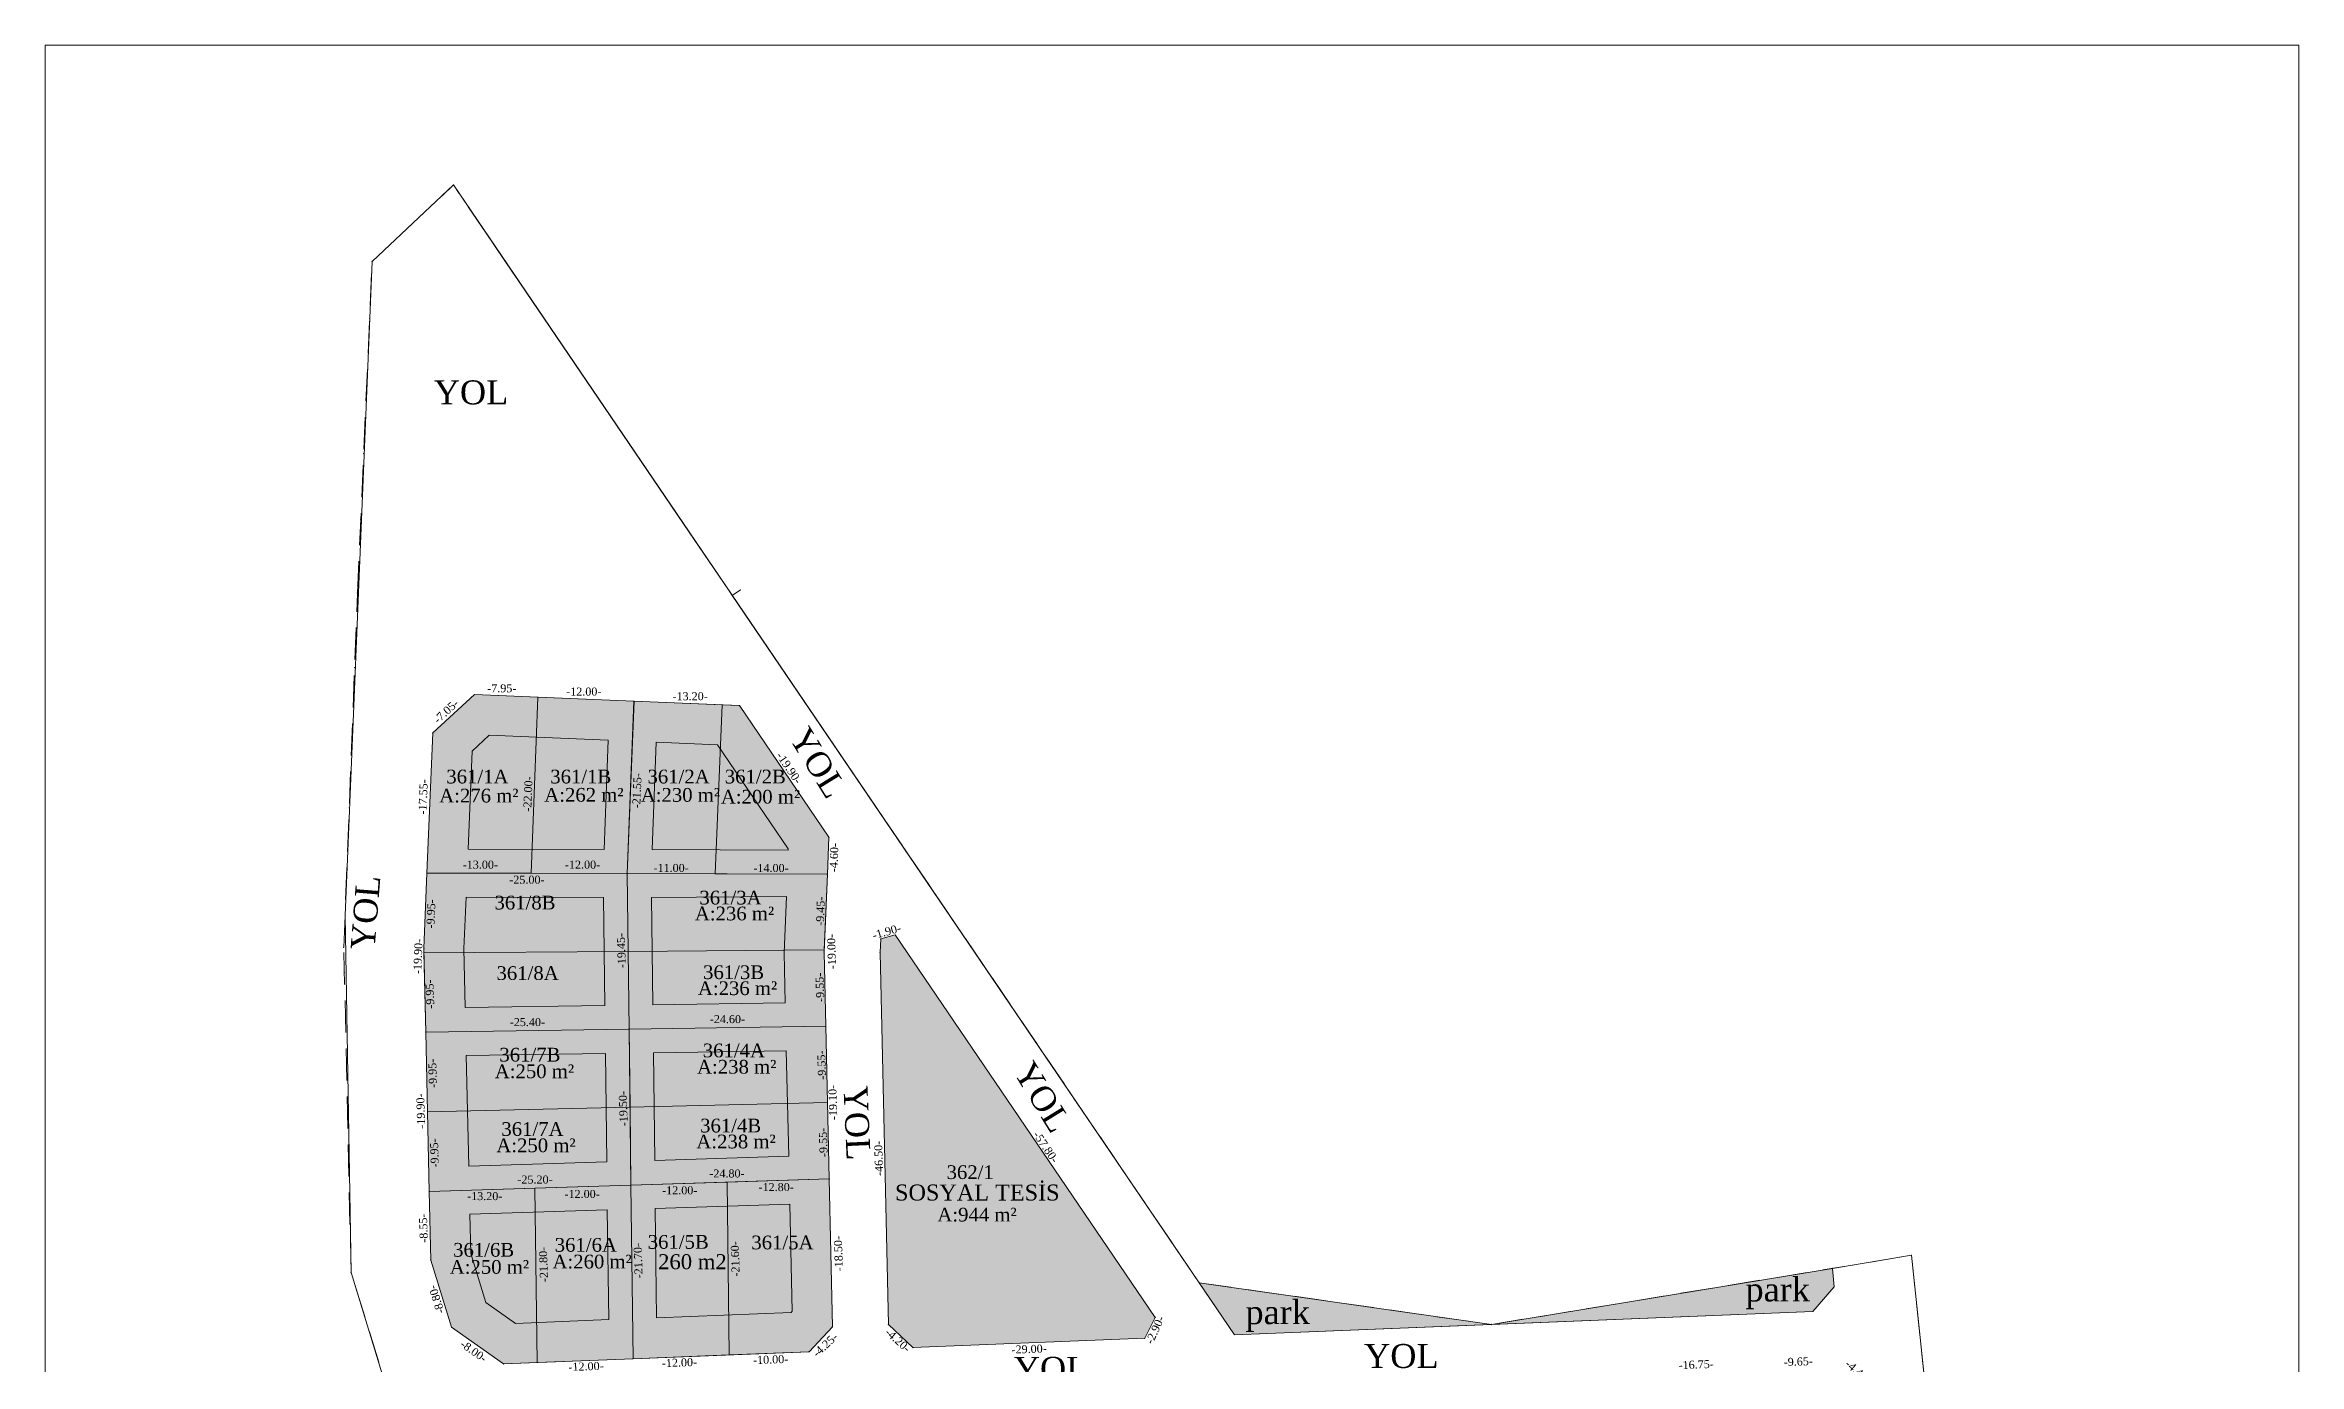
# Model space of a CAD drawing. Header units: millimetres. Extents: x 566284 to 574062, y 4517236 to 4521877.
# Drawn here: x 572009.1 to 572290.8, y 4518264.3 to 4518429.1 of the extents above; entities that cross this region are included whole.
import ezdxf

# ---------------------------------------------------------------- set-up
doc = ezdxf.new("R2010")
doc.units = ezdxf.units.MM
doc.layers.get('0').update_dxf_attribs({"color": 5, "lineweight": 0})
for name, color, linetype, lineweight in [('1_UYG_DISI', 6, 'Continuous', 0), ('DETAY_SNR_PAFTA', 251, 'Continuous', 0), ('DETAY_YAZI_PAFTA', 1, 'Continuous', 0), ('NKOT', 1, 'Continuous', 0), ('NOKTA_PARSEL_YENI', 18, 'Continuous', 0), ('SNRTIP_GECERLI', 30, 'Continuous', 0), ('YAPI OTURUM SINIRI', 253, 'Continuous', 0), ('yazı', 8, 'Continuous', 20), ('yeni', 4, 'Continuous', 0)]:
    doc.layers.add(name, color=color, linetype=linetype, lineweight=lineweight)
doc.styles.get("Standard").update_dxf_attribs({"font": 'TimesNewRoman.ttf'})

msp = doc.modelspace()

# ---------------------------------------------------------------- hatches: boundary and pattern name
h = msp.add_hatch(color=3)
h.dxf.hatch_style = 1
h.paths.add_polyline_path([(572115.35, 4518317.89), (572113.54, 4518317.38), (572113.47, 4518315.68), (572114.51, 4518269.19), (572117.57, 4518266.31), (572146.53, 4518267.47), (572147.84, 4518270.07)])
h = msp.add_hatch(color=3)
h.dxf.hatch_style = 1
h.paths.add_polyline_path([(572232.71, 4518273.9), (572232.47, 4518276.21), (572231.3, 4518276.02), (572189.88, 4518269.2), (572230.03, 4518270.8)])
h = msp.add_hatch(color=3)
h.dxf.hatch_style = 1
h.paths.add_polyline_path([(572153.35, 4518274.42), (572157.77, 4518267.92), (572189.84, 4518269.2)])
at = {"layer": 'DETAY_YAZI_PAFTA'}
h = msp.add_hatch(color=2, dxfattribs=at)
h.dxf.hatch_style = 1
h.paths.add_polyline_path([(572094.33, 4518286.99), (572082.33, 4518286.62), (572082.6, 4518264.92), (572094.59, 4518265.39)])
h = msp.add_hatch(color=10, dxfattribs=at)
h.dxf.hatch_style = 1
h.paths.add_polyline_path([(572107.1, 4518287.39), (572094.33, 4518286.99), (572094.59, 4518265.39), (572104.58, 4518265.79), (572107.51, 4518268.91)])
at = {"layer": 'yeni'}
h = msp.add_hatch(color=1, dxfattribs=at)
h.dxf.hatch_style = 1
h.paths.add_polyline_path([(572070.69, 4518347.6), (572062.76, 4518347.92), (572057.55, 4518343.13), (572056.83, 4518325.62), (572069.84, 4518325.59)])
h = msp.add_hatch(color=1, dxfattribs=at)
h.dxf.hatch_style = 1
h.paths.add_polyline_path([(572082.68, 4518347.1), (572070.69, 4518347.6), (572069.84, 4518325.59), (572081.85, 4518325.56)])
h = msp.add_hatch(color=10, dxfattribs=at)
h.dxf.hatch_style = 1
h.paths.add_polyline_path([(572093.73, 4518346.64), (572082.74, 4518347.1), (572081.85, 4518325.56), (572092.86, 4518325.52)])
h = msp.add_hatch(color=10, dxfattribs=at)
h.dxf.hatch_style = 1
h.paths.add_polyline_path([(572095.88, 4518346.56), (572093.73, 4518346.64), (572092.86, 4518325.52), (572106.87, 4518325.47), (572107.06, 4518330.1)])
h = msp.add_hatch(color=1, dxfattribs=at)
h.dxf.hatch_style = 1
h.paths.add_polyline_path([(572081.85, 4518325.56), (572056.83, 4518325.62), (572056.44, 4518316.22), (572056.46, 4518315.65), (572081.97, 4518315.83)])
h = msp.add_hatch(color=1, dxfattribs=at)
h.dxf.hatch_style = 1
h.paths.add_polyline_path([(572106.87, 4518325.47), (572081.85, 4518325.56), (572081.97, 4518315.83), (572106.48, 4518316.01)])
h = msp.add_hatch(color=1, dxfattribs=at)
h.dxf.hatch_style = 1
h.paths.add_polyline_path([(572081.97, 4518315.83), (572056.46, 4518315.65), (572056.68, 4518305.74), (572082.09, 4518306.11)])
h = msp.add_hatch(color=1, dxfattribs=at)
h.dxf.hatch_style = 1
h.paths.add_polyline_path([(572106.47, 4518315.75), (572106.48, 4518316.01), (572081.97, 4518315.83), (572082.09, 4518306.11), (572106.67, 4518306.47)])
h = msp.add_hatch(color=10, dxfattribs=at)
h.dxf.hatch_style = 1
h.paths.add_polyline_path([(572082.09, 4518306.11), (572056.68, 4518305.74), (572056.9, 4518295.77), (572082.21, 4518296.36)])
h = msp.add_hatch(color=1, dxfattribs=at)
h.dxf.hatch_style = 1
h.paths.add_polyline_path([(572106.67, 4518306.47), (572082.09, 4518306.11), (572082.21, 4518296.36), (572106.89, 4518296.92)])
h = msp.add_hatch(color=4, dxfattribs=at)
h.dxf.hatch_style = 1
h.paths.add_polyline_path([(572082.21, 4518296.36), (572056.9, 4518295.77), (572057.12, 4518285.81), (572082.33, 4518286.62)])
h = msp.add_hatch(color=1, dxfattribs=at)
h.dxf.hatch_style = 1
h.paths.add_polyline_path([(572106.89, 4518296.92), (572082.21, 4518296.36), (572082.33, 4518286.62), (572107.1, 4518287.39)])
h = msp.add_hatch(color=1, dxfattribs=at)
h.dxf.hatch_style = 1
h.paths.add_polyline_path([(572070.33, 4518286.23), (572057.12, 4518285.81), (572057.31, 4518277.25), (572059.91, 4518268.86), (572066.4, 4518264.27), (572070.6, 4518264.44)])
h = msp.add_hatch(color=1, dxfattribs=at)
h.dxf.hatch_style = 1
h.paths.add_polyline_path([(572082.33, 4518286.62), (572070.33, 4518286.23), (572070.6, 4518264.44), (572082.6, 4518264.92)])

# ---------------------------------------------------------------- linework, layer by layer
at = {"color": 18, "true_color": 0x000000}
msp.add_lwpolyline([(572060.14, 4518411.62), (572157.77, 4518267.92), (572230.03, 4518270.8), (572232.71, 4518273.9), (572232.47, 4518276.21), (572242.35, 4518277.84), (572247.04, 4518233.48), (572245.54, 4518131.54), (572225.56, 4518073.59), (572224.37, 4518074.43), (572161.36, 4518007.41), (572157.96, 4518005.53), (572125.03, 4518035.66), (572099.52, 4518069.02), (572088.59, 4518083.32), (572075.17, 4518099.21), (572063.64, 4518113.4), (572046.61, 4518135.62), (572058.34, 4518175.72), (572061.43, 4518229.63), (572047.35, 4518275.69), (572046.59, 4518320.31), (572049.98, 4518402.06), (572060.14, 4518411.62)], dxfattribs=at)
at = {"layer": '1_UYG_DISI', "color": 18, "lineweight": 0, "true_color": 0x000000}
for p, q in [((572058.72, 4518410.28), (572060.14, 4518411.62)), ((572060.87, 4518410.54), (572060.14, 4518411.62)), ((572054.35, 4518406.17), (572057.26, 4518408.91)), ((572064.24, 4518405.58), (572061.99, 4518408.89)), ((572049.98, 4518402.06), (572052.89, 4518404.8)), ((572067.61, 4518400.61), (572065.36, 4518403.92)), ((572049.74, 4518396.58), (572049.91, 4518400.57)), ((572070.98, 4518395.65), (572068.74, 4518398.96)), ((572049.47, 4518390.58), (572049.65, 4518394.58)), ((572074.36, 4518390.69), (572072.11, 4518394)), ((572077.73, 4518385.73), (572075.48, 4518389.03)), ((572049.21, 4518384.59), (572049.38, 4518388.58)), ((572081.1, 4518380.76), (572078.85, 4518384.07)), ((572048.94, 4518378.59), (572049.12, 4518382.59)), ((572084.47, 4518375.8), (572082.22, 4518379.11)), ((572048.67, 4518372.6), (572048.85, 4518376.59)), ((572087.84, 4518370.84), (572085.59, 4518374.15)), ((572048.41, 4518366.6), (572048.59, 4518370.6)), ((572091.21, 4518365.87), (572088.97, 4518369.18)), ((572048.14, 4518360.61), (572048.32, 4518364.61)), ((572094.59, 4518360.91), (572092.34, 4518364.22)), ((572096.03, 4518358.79), (572094.59, 4518360.91)), ((572048.05, 4518358.28), (572048.14, 4518360.61)), ((572047.82, 4518352.29), (572047.98, 4518356.29)), ((572099.4, 4518353.82), (572097.15, 4518357.13)), ((572047.59, 4518346.29), (572047.74, 4518350.29)), ((572102.77, 4518348.86), (572100.52, 4518352.17)), ((572106.14, 4518343.9), (572103.9, 4518347.21)), ((572047.36, 4518340.3), (572047.51, 4518344.29)), ((572109.52, 4518338.94), (572107.27, 4518342.24)), ((572047.13, 4518334.3), (572047.28, 4518338.3)), ((572112.89, 4518333.97), (572110.64, 4518337.28)), ((572046.9, 4518328.31), (572047.05, 4518332.3)), ((572116.26, 4518329.01), (572114.01, 4518332.32)), ((572119.63, 4518324.05), (572117.38, 4518327.36)), ((572046.67, 4518322.31), (572046.82, 4518326.31)), ((572123, 4518319.08), (572120.75, 4518322.39)), ((572046.44, 4518316.32), (572046.59, 4518320.31)), ((572046.54, 4518311.68), (572046.45, 4518315.68)), ((572126.37, 4518314.12), (572124.13, 4518317.43)), ((572129.75, 4518309.16), (572127.5, 4518312.47)), ((572046.68, 4518305.68), (572046.59, 4518309.68)), ((572133.12, 4518304.19), (572130.87, 4518307.5)), ((572046.81, 4518299.69), (572046.72, 4518303.69)), ((572136.49, 4518299.23), (572134.24, 4518302.54)), ((572046.94, 4518293.69), (572046.85, 4518297.69)), ((572139.86, 4518294.27), (572137.61, 4518297.58)), ((572047.08, 4518287.69), (572046.99, 4518291.69)), ((572143.23, 4518289.31), (572140.99, 4518292.61)), ((572146.6, 4518284.34), (572144.36, 4518287.65)), ((572047.21, 4518281.69), (572047.12, 4518285.69)), ((572149.98, 4518279.38), (572147.73, 4518282.69)), ((572047.35, 4518275.69), (572047.26, 4518279.69)), ((572153.35, 4518274.42), (572151.1, 4518277.73)), ((572231.3, 4518276.02), (572235.24, 4518276.67)), ((572232.71, 4518273.9), (572232.47, 4518276.21)), ((572237.22, 4518276.99), (572241.16, 4518277.65)), ((572242.35, 4518277.84), (572242.77, 4518273.86)), ((572049.05, 4518270.2), (572047.86, 4518274.02)), ((572153.35, 4518274.42), (572157.31, 4518273.85)), ((572157.77, 4518267.92), (572153.35, 4518274.42, 96.96)), ((572159.29, 4518273.57), (572163.25, 4518273)), ((572213.54, 4518273.09), (572217.48, 4518273.74)), ((572219.46, 4518274.07), (572223.4, 4518274.72)), ((572225.38, 4518275.04), (572229.32, 4518275.69)), ((572230.03, 4518270.8), (572232.71, 4518273.9)), ((572157.77, 4518267.92), (572230.03, 4518270.8)), ((572165.23, 4518272.72), (572169.19, 4518272.15)), ((572171.17, 4518271.87), (572175.13, 4518271.3)), ((572177.11, 4518271.02), (572181.07, 4518270.45)), ((572195.78, 4518270.17), (572199.72, 4518270.82)), ((572201.7, 4518271.14), (572205.64, 4518271.79)), ((572207.62, 4518272.12), (572211.56, 4518272.77)), ((572242.98, 4518271.87), (572243.4, 4518267.9)), ((572050.82, 4518264.47), (572049.64, 4518268.29)), ((572183.05, 4518270.17), (572187.01, 4518269.6)), ((572188.99, 4518269.32), (572189.86, 4518269.19)), ((572189.86, 4518269.19), (572193.8, 4518269.84)), ((572243.61, 4518265.91), (572244.03, 4518261.93))]:
    msp.add_line(p, q, dxfattribs=at)
for p in [(572242.35, 4518277.84, 39.79), (572242.35, 4518277.84, 39.79), (572047.35, 4518275.69, 55.33), (572047.35, 4518275.69, 55.33), (572153.35, 4518274.42, 96.96), (572153.35, 4518274.42, 96.96), (572189.86, 4518269.19, 53.1), (572189.86, 4518269.19, 53.1)]:
    msp.add_point(p, dxfattribs=at)
at = {"layer": 'DETAY_SNR_PAFTA', "color": 18, "lineweight": 0, "true_color": 0x000000}
for p, q in [((572232.71, 4518273.9), (572232.47, 4518276.21)), ((572153.35, 4518274.42), (572157.77, 4518267.92)), ((572230.03, 4518270.8), (572232.71, 4518273.9)), ((572189.86, 4518269.19), (572230.03, 4518270.8)), ((572157.77, 4518267.92), (572189.86, 4518269.19))]:
    msp.add_line(p, q, dxfattribs=at)
at = {"layer": 'NKOT'}
for points in [[(572070.69, 4518347.6), (572062.76, 4518347.92), (572057.55, 4518343.13), (572056.83, 4518325.62), (572069.84, 4518325.59), (572070.69, 4518347.6)], [(572082.68, 4518347.1), (572070.69, 4518347.6), (572069.84, 4518325.59), (572081.85, 4518325.56), (572082.68, 4518347.1)], [(572093.73, 4518346.64), (572082.74, 4518347.1), (572081.85, 4518325.56), (572092.86, 4518325.52), (572093.73, 4518346.64)], [(572095.88, 4518346.56), (572093.73, 4518346.64), (572092.86, 4518325.52), (572106.87, 4518325.47), (572107.06, 4518330.1), (572095.88, 4518346.56)], [(572081.85, 4518325.56), (572056.83, 4518325.62), (572056.44, 4518316.22), (572056.46, 4518315.65), (572081.97, 4518315.83), (572081.85, 4518325.56)], [(572106.87, 4518325.47), (572081.85, 4518325.56), (572081.97, 4518315.83), (572106.48, 4518316.01), (572106.87, 4518325.47)], [(572081.97, 4518315.83), (572056.46, 4518315.65), (572056.68, 4518305.74), (572082.09, 4518306.11), (572081.97, 4518315.83)], [(572106.47, 4518315.75), (572106.48, 4518316.01), (572081.97, 4518315.83), (572082.09, 4518306.11), (572106.67, 4518306.47), (572106.47, 4518315.75)], [(572082.09, 4518306.11), (572056.68, 4518305.74), (572056.9, 4518295.77), (572082.21, 4518296.36), (572082.09, 4518306.11)], [(572106.67, 4518306.47), (572082.09, 4518306.11), (572082.21, 4518296.36), (572106.89, 4518296.92), (572106.67, 4518306.47)], [(572082.21, 4518296.36), (572056.9, 4518295.77), (572057.12, 4518285.81), (572082.33, 4518286.62), (572082.21, 4518296.36)], [(572106.89, 4518296.92), (572082.21, 4518296.36), (572082.33, 4518286.62), (572107.1, 4518287.39), (572106.89, 4518296.92)], [(572070.33, 4518286.23), (572057.12, 4518285.81), (572057.31, 4518277.25), (572059.91, 4518268.86), (572066.4, 4518264.27), (572070.6, 4518264.44), (572070.33, 4518286.23)], [(572082.33, 4518286.62), (572070.33, 4518286.23), (572070.6, 4518264.44), (572082.6, 4518264.92), (572082.33, 4518286.62)], [(572094.33, 4518286.99), (572082.33, 4518286.62), (572082.6, 4518264.92), (572094.59, 4518265.39), (572094.33, 4518286.99)], [(572107.1, 4518287.39), (572094.33, 4518286.99), (572094.59, 4518265.39), (572104.58, 4518265.79), (572107.51, 4518268.91), (572107.1, 4518287.39)]]:
    msp.add_lwpolyline(points, close=True, dxfattribs=at)
at = {"layer": 'NOKTA_PARSEL_YENI', "color": 18, "lineweight": 0, "true_color": 0x000000}
for p in [(572060.14, 4518411.62), (572049.98, 4518402.06), (572066.16, 4518402.76), (572049.67, 4518394.96), (572077.53, 4518386.02), (572048.92, 4518378.05), (572048.55, 4518369.82), (572088.9, 4518369.28), (572048.19, 4518361.59), (572094.59, 4518360.91), (572096, 4518361), (572048.14, 4518360.61), (572094.99, 4518360.32), (572047.78, 4518351.3), (572062.76, 4518347.92), (572082.68, 4518347.1), (572095.88, 4518346.56), (572057.55, 4518343.13), (572047.11, 4518333.79), (572107.06, 4518330.1), (572056.83, 4518325.62), (572081.85, 4518325.56), (572106.87, 4518325.47), (572046.44, 4518316.32), (572056.44, 4518316.22), (572106.47, 4518315.75), (572113.47, 4518315.68), (572113.54, 4518317.38), (572115.35, 4518317.89), (572046.51, 4518313.19), (572056.68, 4518305.74), (572082.09, 4518306.11), (572106.67, 4518306.47), (572057.12, 4518285.81), (572082.33, 4518286.62), (572107.1, 4518287.39), (572057.31, 4518277.25), (572232.47, 4518276.21), (572242.35, 4518277.84), (572047.35, 4518275.69), (572153.35, 4518274.42), (572059.91, 4518268.86), (572107.51, 4518268.91), (572114.51, 4518269.19), (572147.84, 4518270.07), (572189.86, 4518269.19), (572189.88, 4518269.2, 16.62), (572082.6, 4518264.92), (572104.58, 4518265.79), (572117.57, 4518266.31), (572146.53, 4518267.47), (572066.4, 4518264.27)]:
    msp.add_point(p, dxfattribs=at)
at = {"layer": 'SNRTIP_GECERLI', "color": 18, "lineweight": 0, "true_color": 0x000000}
for p, q in [((572060.14, 4518411.62), (572066.16, 4518402.76)), ((572066.16, 4518402.76), (572077.53, 4518386.02)), ((572077.53, 4518386.02), (572088.9, 4518369.28)), ((572088.9, 4518369.28), (572094.59, 4518360.91)), ((572094.99, 4518360.32), (572094.59, 4518360.91)), ((572094.99, 4518360.32), (572096, 4518361)), ((572153.35, 4518274.42), (572094.99, 4518360.32)), ((572057.55, 4518343.13), (572062.76, 4518347.92)), ((572062.76, 4518347.92), (572082.68, 4518347.1)), ((572081.85, 4518325.56), (572082.68, 4518347.1)), ((572082.68, 4518347.1), (572095.88, 4518346.56)), ((572095.88, 4518346.56), (572107.06, 4518330.1)), ((572056.83, 4518325.62), (572057.55, 4518343.13)), ((572107.06, 4518330.1), (572106.87, 4518325.47)), ((572056.44, 4518316.22), (572056.83, 4518325.62)), ((572056.83, 4518325.62), (572081.85, 4518325.56)), ((572081.85, 4518325.56), (572106.87, 4518325.47)), ((572081.85, 4518325.56), (572082.09, 4518306.11)), ((572106.87, 4518325.47), (572106.47, 4518315.75)), ((572056.68, 4518305.74), (572056.44, 4518316.22)), ((572106.47, 4518315.75), (572106.67, 4518306.47)), ((572113.47, 4518315.68), (572113.54, 4518317.38)), ((572114.51, 4518269.19), (572113.47, 4518315.68)), ((572113.54, 4518317.38), (572115.35, 4518317.89)), ((572115.35, 4518317.89), (572147.84, 4518270.07)), ((572082.09, 4518306.11), (572056.68, 4518305.74)), ((572057.12, 4518285.81), (572056.68, 4518305.74)), ((572082.09, 4518306.11), (572106.67, 4518306.47)), ((572082.09, 4518306.11), (572082.33, 4518286.62)), ((572106.67, 4518306.47), (572107.1, 4518287.39)), ((572082.33, 4518286.62), (572057.12, 4518285.81)), ((572057.31, 4518277.25), (572057.12, 4518285.81)), ((572082.33, 4518286.62), (572107.1, 4518287.39)), ((572082.33, 4518286.62), (572082.6, 4518264.92)), ((572107.1, 4518287.39), (572107.51, 4518268.91)), ((572059.91, 4518268.86), (572057.31, 4518277.25)), ((572232.47, 4518276.21), (572189.88, 4518269.2)), ((572242.35, 4518277.84), (572232.47, 4518276.21)), ((572189.86, 4518269.19), (572153.35, 4518274.42)), ((572066.4, 4518264.27), (572059.91, 4518268.86)), ((572107.51, 4518268.91), (572104.58, 4518265.79)), ((572117.57, 4518266.31), (572114.51, 4518269.19)), ((572147.84, 4518270.07), (572146.53, 4518267.47)), ((572189.88, 4518269.2), (572189.86, 4518269.19)), ((572082.6, 4518264.92), (572066.4, 4518264.27)), ((572104.58, 4518265.79), (572082.6, 4518264.92)), ((572146.53, 4518267.47), (572117.57, 4518266.31))]:
    msp.add_line(p, q, dxfattribs=at)
at = {"layer": 'YAPI OTURUM SINIRI', "color": 18, "true_color": 0x000000}
for points in [[(572079.49, 4518342.23), (572064.62, 4518342.84), (572062.46, 4518340.86), (572061.96, 4518328.6), (572078.96, 4518328.57)], [(572093.16, 4518341.66), (572085.49, 4518341.98), (572084.97, 4518328.55), (572101.99, 4518328.49), (572101.99, 4518328.65)], [(572078.89, 4518322.57), (572061.71, 4518322.6), (572061.44, 4518316.17), (572061.61, 4518308.81), (572079.05, 4518309.06)], [(572084.89, 4518322.55), (572085.05, 4518309.15), (572101.61, 4518309.4), (572101.47, 4518315.64), (572101.75, 4518322.68)], [(572079.13, 4518303.06), (572061.74, 4518302.81), (572062.05, 4518288.97), (572079.29, 4518289.52)], [(572101.74, 4518303.4), (572085.13, 4518303.15), (572085.29, 4518289.71), (572102.04, 4518290.24)], [(572079.37, 4518283.52), (572062.19, 4518282.97), (572062.3, 4518278.06), (572064.18, 4518271.96), (572067.9, 4518269.33), (572079.54, 4518269.8)], [(572102.17, 4518284.24), (572085.37, 4518283.71), (572085.53, 4518270.04), (572102.34, 4518270.71), (572102.47, 4518270.84)]]:
    msp.add_lwpolyline(points, close=True, dxfattribs=at)
at = {"layer": 'yeni'}
for p, q in [((572069.84, 4518325.59), (572070.69, 4518347.6)), ((572081.85, 4518325.56), (572082.74, 4518347.1)), ((572092.86, 4518325.52), (572093.73, 4518346.64)), ((572081.97, 4518315.83), (572056.46, 4518315.65)), ((572081.97, 4518315.83), (572106.48, 4518316.01)), ((572082.21, 4518296.36), (572056.9, 4518295.77)), ((572082.21, 4518296.36), (572106.89, 4518296.92)), ((572070.33, 4518286.23), (572070.6, 4518264.44)), ((572094.33, 4518286.99), (572094.59, 4518265.39))]:
    msp.add_line(p, q, dxfattribs=at)
at = {"layer": 'yeni', "color": 251, "true_color": 0x636466}
msp.add_lwpolyline([(572009.1, 4518429.1), (572290.78, 4518429.1), (572290.78, 4517973.87), (572009.1, 4517973.87)], close=True, dxfattribs=at)
msp.add_lwpolyline([(572009.1, 4518429.1), (572290.78, 4518429.1), (572290.78, 4517973.87), (572009.1, 4517973.87)], close=True, dxfattribs=at)
at = {"layer": 'yeni'}
for points in [[(572082.68, 4518347.1), (572062.76, 4518347.92), (572057.55, 4518343.13), (572056.83, 4518325.62), (572081.85, 4518325.56)], [(572093.73, 4518346.64), (572082.74, 4518347.1), (572081.85, 4518325.56), (572092.86, 4518325.52)], [(572107.06, 4518330.1), (572095.88, 4518346.56), (572093.73, 4518346.64), (572092.86, 4518325.52), (572106.87, 4518325.47)], [(572081.85, 4518325.56), (572056.83, 4518325.62), (572056.44, 4518316.22), (572056.46, 4518315.65), (572081.97, 4518315.83)], [(572081.97, 4518315.83), (572106.48, 4518316.01), (572106.87, 4518325.47), (572081.85, 4518325.56)], [(572081.97, 4518315.83), (572056.46, 4518315.65), (572056.68, 4518305.74), (572082.09, 4518306.11)], [(572106.47, 4518315.75), (572106.48, 4518316.01), (572081.97, 4518315.83), (572082.09, 4518306.11), (572106.67, 4518306.47)], [(572082.09, 4518306.11), (572056.68, 4518305.74), (572056.9, 4518295.77), (572082.21, 4518296.36)], [(572106.67, 4518306.47), (572082.09, 4518306.11), (572082.21, 4518296.36), (572106.89, 4518296.92)], [(572082.21, 4518296.36), (572056.9, 4518295.77), (572057.12, 4518285.81), (572082.33, 4518286.62)], [(572106.89, 4518296.92), (572082.21, 4518296.36), (572082.33, 4518286.62), (572107.1, 4518287.39)], [(572082.33, 4518286.62), (572057.12, 4518285.81), (572057.31, 4518277.25), (572059.91, 4518268.86), (572066.4, 4518264.27), (572082.6, 4518264.92)], [(572107.1, 4518287.39), (572082.33, 4518286.62), (572082.6, 4518264.92), (572104.58, 4518265.79), (572107.51, 4518268.91)]]:
    msp.add_lwpolyline(points, close=True, dxfattribs=at)
msp.add_lwpolyline([(572106.48, 4518316.01), (572106.87, 4518325.47), (572081.85, 4518325.56), (572081.97, 4518315.83), (572106.48, 4518316.01)], dxfattribs=at)

# ---------------------------------------------------------------- texts
at = {"color": 18, "true_color": 0x000000, "insert": (572085.72, 4518277.98), "char_height": 1.875, "attachment_point": 1}
msp.add_mtext_dynamic_manual_height_columns('260 m2', width=8.5484, gutter_width=9.37, heights=[0], dxfattribs=at)
at = {"layer": '1_UYG_DISI', "color": 18, "lineweight": 0, "true_color": 0x000000}
for s, height, p in [('SOSYAL TESİS', 2, (572115.33, 4518284.69)), ('park', 3, (572221.62, 4518272.08)), ('park', 3, (572159.13, 4518269.24))]:
    msp.add_text(s, height=height, dxfattribs=at).set_placement(p)
at = {"layer": 'DETAY_YAZI_PAFTA', "color": 18, "lineweight": 0, "true_color": 0x000000}
for p in [(572057.68, 4518384.2), (572130.17, 4518262.15), (572173.95, 4518263.76)]:
    msp.add_text('YOL', height=3, dxfattribs=at).set_placement(p)
for rotation, p in [(301.6075, (572101.98, 4518342.59)), (85.388, (572050.27, 4518315.91)), (301.6075, (572130.03, 4518300.8)), (272.5187, (572108.88, 4518298.97))]:
    msp.add_text('YOL', height=3, rotation=rotation, dxfattribs=at).set_placement(p)
at = {"layer": 'yazı', "color": 18, "true_color": 0x000000}
for s, rotation, p in [('-7.05-', 42.634, (572058.21, 4518344.24)), ('-19.90-', 304.3363, (572100.44, 4518340.3)), ('-17.55-', 87.634, (572056.75, 4518332.92)), ('-22.00-', 87.634, (572069.86, 4518333.28)), ('-21.55-', 87.634, (572083.48, 4518333.69)), ('-4.60-', 87.634, (572108.11, 4518325.71)), ('-9.95-', 87.634, (572057.75, 4518318.68)), ('-9.45-', 88, (572106.43, 4518319.01)), ('-1.90-', 16, (572112.66, 4518317.32)), ('-19.90-', 87.634, (572056.11, 4518312.97)), ('-19.45-', 91.9509, (572081.69, 4518313.74)), ('-19.00-', 91.9509, (572107.97, 4518313.62)), ('-9.55-', 91.9509, (572106.49, 4518309.53)), ('-9.95-', 92, (572057.76, 4518308.68)), ('-9.95-', 91.9509, (572058.09, 4518298.78)), ('-9.55-', 91.9509, (572106.71, 4518299.8)), ('-19.10-', 91.9509, (572108.12, 4518294.76)), ('-19.90-', 91.9509, (572056.62, 4518293.68)), ('-19.50-', 91.9509, (572081.93, 4518293.99)), ('-9.55-', 91.9509, (572106.91, 4518290.14)), ('-57.80-', 304.3363, (572132.53, 4518292.92)), ('-9.95-', 91.9509, (572058.32, 4518288.83)), ('-46.50-', 91.9509, (572113.85, 4518287.77)), ('-8.55-', 91.9509, (572056.94, 4518279.43)), ('-21.70-', 91.9509, (572083.79, 4518274.99)), ('-21.60-', 91.9509, (572095.92, 4518275.21)), ('-18.50-', 91.9509, (572108.82, 4518275.86)), ('-21.80-', 91.9509, (572071.96, 4518274.52)), ('-8.80-', 107.1808, (572059.02, 4518270.74)), ('-4.25-', 42.634, (572105.58, 4518265.03)), ('-4.20-', 318, (572113.99, 4518268.09)), ('-2.90-', 65, (572147.5, 4518266.66)), ('-8.00-', 324.733, (572060.89, 4518266.52)), ('-12.00-', 2, (572086.2, 4518263.86)), ('-10.00-', 2, (572097.6, 4518264.24)), ('-29.00-', 2, (572129.9, 4518265.55)), ('-9.65-', 2.2852, (572226.41, 4518263.99)), ('-12.00-', 2, (572074.53, 4518263.38)), ('-16.75-', 2.2852, (572213.27, 4518263.6)), ('-4.40-', 319.1568, (572233.98, 4518264.12))]:
    msp.add_text(s, height=1, rotation=rotation, dxfattribs=at).set_placement(p)
for s, height, p in [('-7.95-', 1, (572064.36, 4518348.21)), ('-12.00-', 1, (572074.23, 4518347.8)), ('-13.20-', 1, (572087.52, 4518347.22)), ('361/1A', 1.715, (572059.25, 4518336.82)), ('361/1B', 1.715, (572072.24, 4518336.82)), ('361/2A', 1.715, (572084.39, 4518336.82)), ('361/2B', 1.715, (572094.05, 4518336.82)), ('A:276 m²', 1.715, (572058.36, 4518334.44)), ('A:262 m²', 1.715, (572071.49, 4518334.54)), ('A:230 m²', 1.715, (572083.55, 4518334.53)), ('A:200 m²', 1.715, (572093.56, 4518334.3)), ('-13.00-', 1, (572061.3, 4518326.17)), ('-12.00-', 1, (572074.07, 4518326.17)), ('-25.00-', 1, (572067.12, 4518324.29)), ('-11.00-', 1, (572085.14, 4518325.76)), ('-14.00-', 1, (572097.63, 4518325.75)), ('361/8B', 1.715, (572065.27, 4518321.07)), ('A:236 m²', 1.715, (572090.31, 4518319.71)), ('361/3A', 1.715, (572090.88, 4518321.69)), ('361/8A', 1.715, (572065.52, 4518312.26)), ('361/3B', 1.715, (572091.34, 4518312.37)), ('A:236 m²', 1.715, (572090.69, 4518310.37)), ('-25.40-', 1, (572067.18, 4518306.49)), ('-24.60-', 1, (572092.18, 4518306.86)), ('361/4A', 1.715, (572091.3, 4518302.59)), ('A:250 m²', 1.715, (572065.31, 4518299.98)), ('361/7B', 1.715, (572065.88, 4518302.06)), ('A:238 m²', 1.715, (572090.59, 4518300.55)), ('361/7A', 1.715, (572066.13, 4518292.77)), ('361/4B', 1.715, (572090.97, 4518293.2)), ('A:250 m²', 1.715, (572065.5, 4518290.73)), ('A:238 m²', 1.715, (572090.5, 4518291.21)), ('-25.20-', 1, (572068.13, 4518286.81)), ('-24.80-', 1, (572092.12, 4518287.57)), ('362/1', 1.715, (572121.77, 4518287.38)), ('-13.20-', 1, (572061.85, 4518284.74)), ('-12.00-', 1, (572074.02, 4518285.01)), ('-12.00-', 1, (572086.22, 4518285.47)), ('-12.80-', 1, (572098.27, 4518285.87)), ('A:944 m²', 1.715, (572120.62, 4518282.07)), ('361/6B', 1.715, (572060.1, 4518277.67)), ('361/6A', 1.715, (572072.8, 4518278.29)), ('361/5B', 1.715, (572084.42, 4518278.66)), ('361/5A', 1.715, (572097.37, 4518278.59)), ('A:250 m²', 1.715, (572059.68, 4518275.53)), ('A:260 m²', 1.715, (572072.52, 4518276.2))]:
    msp.add_text(s, height=height, dxfattribs=at).set_placement(p)

doc.saveas('drawing.dxf')
